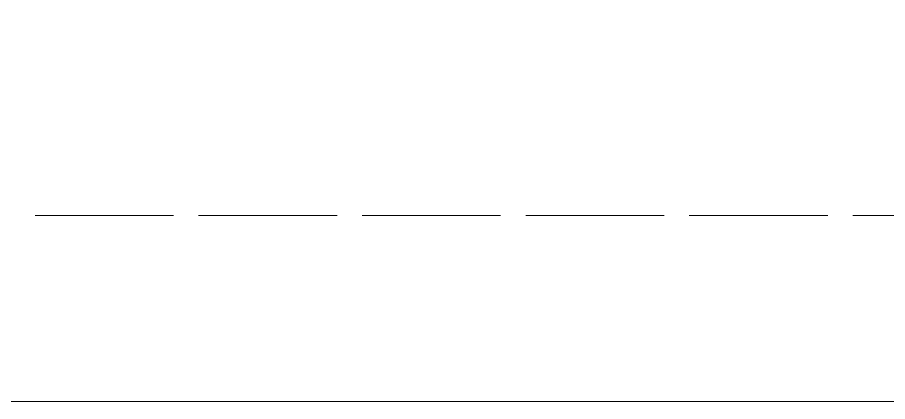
# Model space of a CAD drawing. Header units: millimetres. Extents: x -226 to 16, y -58 to 146.
# Drawn here: x -197.8 to -147.7, y -57.9 to -35.8 of the extents above; entities that cross this region are included whole.
import ezdxf
from ezdxf.lldxf.tags import DXFTag

# ---------------------------------------------------------------- set-up
doc = ezdxf.new("R2010")
doc.units = ezdxf.units.MM
doc.header["$MEASUREMENT"] = 0
doc.layers.add('Capa 1', color=7, linetype='Continuous')
tags = doc.linetypes.add('New Line39', pattern=[2.5, 0.5, -0.5, 1, -0.5]).pattern_tags.tags
tags[10:11] = [DXFTag(74, 4), DXFTag(75, 0), DXFTag(340, '0'), DXFTag(46, 1.0), DXFTag(50, 0.0), DXFTag(44, 0.0), DXFTag(45, 0.0)]
tags[8:9] = [DXFTag(74, 4), DXFTag(75, 0), DXFTag(340, '0'), DXFTag(46, 1.0), DXFTag(50, 0.0), DXFTag(44, 0.0), DXFTag(45, 0.0)]
tags[6:7] = [DXFTag(74, 4), DXFTag(75, 0), DXFTag(340, '0'), DXFTag(46, 1.0), DXFTag(50, 0.0), DXFTag(44, 0.0), DXFTag(45, 0.0)]
tags[4:5] = [DXFTag(74, 4), DXFTag(75, 0), DXFTag(340, '0'), DXFTag(46, 1.0), DXFTag(50, 0.0), DXFTag(44, 0.0), DXFTag(45, 0.0)]
tags = doc.linetypes.add('New Line40', pattern=[2.5, 0.5, -0.5, 1, -0.5]).pattern_tags.tags
tags[10:11] = [DXFTag(74, 4), DXFTag(75, 0), DXFTag(340, '0'), DXFTag(46, 1.0), DXFTag(50, 0.0), DXFTag(44, 0.0), DXFTag(45, 0.0)]
tags[8:9] = [DXFTag(74, 4), DXFTag(75, 0), DXFTag(340, '0'), DXFTag(46, 1.0), DXFTag(50, 0.0), DXFTag(44, 0.0), DXFTag(45, 0.0)]
tags[6:7] = [DXFTag(74, 4), DXFTag(75, 0), DXFTag(340, '0'), DXFTag(46, 1.0), DXFTag(50, 0.0), DXFTag(44, 0.0), DXFTag(45, 0.0)]
tags[4:5] = [DXFTag(74, 4), DXFTag(75, 0), DXFTag(340, '0'), DXFTag(46, 1.0), DXFTag(50, 0.0), DXFTag(44, 0.0), DXFTag(45, 0.0)]
tags = doc.linetypes.add('New Line41', pattern=[2.5, 0.5, -0.5, 1, -0.5]).pattern_tags.tags
tags[10:11] = [DXFTag(74, 4), DXFTag(75, 0), DXFTag(340, '0'), DXFTag(46, 1.0), DXFTag(50, 0.0), DXFTag(44, 0.0), DXFTag(45, 0.0)]
tags[8:9] = [DXFTag(74, 4), DXFTag(75, 0), DXFTag(340, '0'), DXFTag(46, 1.0), DXFTag(50, 0.0), DXFTag(44, 0.0), DXFTag(45, 0.0)]
tags[6:7] = [DXFTag(74, 4), DXFTag(75, 0), DXFTag(340, '0'), DXFTag(46, 1.0), DXFTag(50, 0.0), DXFTag(44, 0.0), DXFTag(45, 0.0)]
tags[4:5] = [DXFTag(74, 4), DXFTag(75, 0), DXFTag(340, '0'), DXFTag(46, 1.0), DXFTag(50, 0.0), DXFTag(44, 0.0), DXFTag(45, 0.0)]
tags = doc.linetypes.add('New Line42', pattern=[2.5, 0.5, -0.5, 1, -0.5]).pattern_tags.tags
tags[10:11] = [DXFTag(74, 4), DXFTag(75, 0), DXFTag(340, '0'), DXFTag(46, 1.0), DXFTag(50, 0.0), DXFTag(44, 0.0), DXFTag(45, 0.0)]
tags[8:9] = [DXFTag(74, 4), DXFTag(75, 0), DXFTag(340, '0'), DXFTag(46, 1.0), DXFTag(50, 0.0), DXFTag(44, 0.0), DXFTag(45, 0.0)]
tags[6:7] = [DXFTag(74, 4), DXFTag(75, 0), DXFTag(340, '0'), DXFTag(46, 1.0), DXFTag(50, 0.0), DXFTag(44, 0.0), DXFTag(45, 0.0)]
tags[4:5] = [DXFTag(74, 4), DXFTag(75, 0), DXFTag(340, '0'), DXFTag(46, 1.0), DXFTag(50, 0.0), DXFTag(44, 0.0), DXFTag(45, 0.0)]
tags = doc.linetypes.add('New Line43', pattern=[2.5, 0.5, -0.5, 1, -0.5]).pattern_tags.tags
tags[10:11] = [DXFTag(74, 4), DXFTag(75, 0), DXFTag(340, '0'), DXFTag(46, 1.0), DXFTag(50, 0.0), DXFTag(44, 0.0), DXFTag(45, 0.0)]
tags[8:9] = [DXFTag(74, 4), DXFTag(75, 0), DXFTag(340, '0'), DXFTag(46, 1.0), DXFTag(50, 0.0), DXFTag(44, 0.0), DXFTag(45, 0.0)]
tags[6:7] = [DXFTag(74, 4), DXFTag(75, 0), DXFTag(340, '0'), DXFTag(46, 1.0), DXFTag(50, 0.0), DXFTag(44, 0.0), DXFTag(45, 0.0)]
tags[4:5] = [DXFTag(74, 4), DXFTag(75, 0), DXFTag(340, '0'), DXFTag(46, 1.0), DXFTag(50, 0.0), DXFTag(44, 0.0), DXFTag(45, 0.0)]
tags = doc.linetypes.add('New Line44', pattern=[2.5, 0.5, -0.5, 1, -0.5]).pattern_tags.tags
tags[10:11] = [DXFTag(74, 4), DXFTag(75, 0), DXFTag(340, '0'), DXFTag(46, 1.0), DXFTag(50, 0.0), DXFTag(44, 0.0), DXFTag(45, 0.0)]
tags[8:9] = [DXFTag(74, 4), DXFTag(75, 0), DXFTag(340, '0'), DXFTag(46, 1.0), DXFTag(50, 0.0), DXFTag(44, 0.0), DXFTag(45, 0.0)]
tags[6:7] = [DXFTag(74, 4), DXFTag(75, 0), DXFTag(340, '0'), DXFTag(46, 1.0), DXFTag(50, 0.0), DXFTag(44, 0.0), DXFTag(45, 0.0)]
tags[4:5] = [DXFTag(74, 4), DXFTag(75, 0), DXFTag(340, '0'), DXFTag(46, 1.0), DXFTag(50, 0.0), DXFTag(44, 0.0), DXFTag(45, 0.0)]

msp = doc.modelspace()

# ---------------------------------------------------------------- linework, layer by layer
at = {"layer": 'Capa 1', "color": 1, "lineweight": 20}
msp.add_open_spline([(-225.6692, 129.1394), (-225.6692, 129.1394), (-225.6692, 136.1807), (-225.6692, 136.1807), (-225.6692, 136.1807), (-225.6692, 136.1807), (-225.6692, 142.1497), (-225.6692, 142.1497), (-225.6692, 142.1497), (-225.6692, 142.1497), (-225.6692, 145.9659), (-225.6692, 145.9659), (-225.6692, 145.9659), (-225.6692, 145.9659), (-107.8198, 145.9659), (-107.8198, 145.9659), (-107.8198, 145.9659), (-107.8198, 145.9659), (-107.8198, 142.1497), (-107.8198, 142.1497), (-107.8198, 142.1497), (-107.8198, 142.1497), (-107.7221, 134.8823), (-107.7221, 134.8823), (-107.7221, 134.8823), (-107.7221, 134.8823), (16.1929, 134.8634), (16.1929, 134.8634), (16.1929, 134.8634), (16.1929, 134.8634), (16.1929, -47.4026), (16.1929, -47.4026), (16.1929, -47.4026), (16.1929, -47.4026), (-107.9229, -47.0851), (-107.9229, -47.0851), (-107.9229, -47.0851), (-107.9229, -47.0851), (-107.8198, -54.2656), (-107.8198, -54.2656), (-107.8198, -54.2656), (-107.8198, -54.2656), (-107.8198, -57.9157), (-107.8198, -57.9157), (-107.8198, -57.9157), (-107.8198, -57.9157), (-225.6692, -57.9157), (-225.6692, -57.9157), (-225.6692, -57.9157), (-225.6692, -57.9157), (-225.6692, -54.2656), (-225.6692, -54.2656), (-225.6692, -54.2656), (-225.6692, -54.2656), (-225.6937, -49.5902), (-225.6937, -49.5902), (-225.6937, -49.5902), (-225.6937, -49.5902), (-225.6937, -41.2306), (-225.6937, -41.2306)], degree=3, knots=[0, 0, 0, 0, 0.0625, 0.0625, 0.0625, 0.0625, 0.125, 0.125, 0.125, 0.125, 0.1875, 0.1875, 0.1875, 0.1875, 0.25, 0.25, 0.25, 0.25, 0.3125, 0.3125, 0.3125, 0.3125, 0.375, 0.375, 0.375, 0.375, 0.4375, 0.4375, 0.4375, 0.4375, 0.5, 0.5, 0.5, 0.5, 0.5625, 0.5625, 0.5625, 0.5625, 0.625, 0.625, 0.625, 0.625, 0.6875, 0.6875, 0.6875, 0.6875, 0.75, 0.75, 0.75, 0.75, 0.8125, 0.8125, 0.8125, 0.8125, 0.875, 0.875, 0.875, 0.875, 1, 1, 1, 1], dxfattribs=at)
at = {"layer": 'Capa 1', "color": 177, "linetype": 'New Line44', "lineweight": 20}
msp.add_open_spline([(-196.7688, -47.2114), (-196.7688, -47.2114), (-188.7991, -47.2114), (-188.7991, -47.2114)], degree=3, dxfattribs=at)
at = {"layer": 'Capa 1', "color": 177, "linetype": 'New Line43', "lineweight": 20}
msp.add_open_spline([(-187.3571, -47.2114), (-187.3571, -47.2114), (-179.3874, -47.2114), (-179.3874, -47.2114)], degree=3, dxfattribs=at)
at = {"layer": 'Capa 1', "color": 177, "linetype": 'New Line42', "lineweight": 20}
msp.add_open_spline([(-177.9454, -47.2114), (-177.9454, -47.2114), (-169.9757, -47.2114), (-169.9757, -47.2114)], degree=3, dxfattribs=at)
at = {"layer": 'Capa 1', "color": 177, "linetype": 'New Line41', "lineweight": 20}
msp.add_open_spline([(-168.5337, -47.2114), (-168.5337, -47.2114), (-160.564, -47.2114), (-160.564, -47.2114)], degree=3, dxfattribs=at)
at = {"layer": 'Capa 1', "color": 177, "linetype": 'New Line40', "lineweight": 20}
msp.add_open_spline([(-159.122, -47.2114), (-159.122, -47.2114), (-151.1523, -47.2114), (-151.1523, -47.2114)], degree=3, dxfattribs=at)
at = {"layer": 'Capa 1', "color": 177, "linetype": 'New Line39', "lineweight": 20}
msp.add_open_spline([(-149.7103, -47.2114), (-149.7103, -47.2114), (-141.7406, -47.2114), (-141.7406, -47.2114)], degree=3, dxfattribs=at)

doc.saveas('drawing.dxf')
